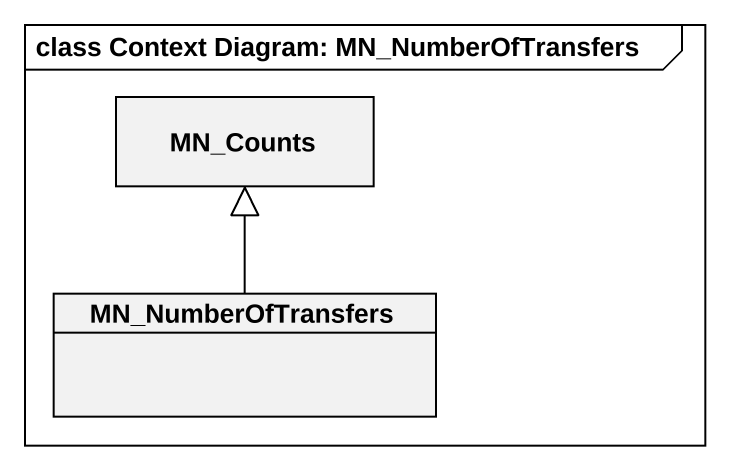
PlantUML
@startuml
mainframe class Context Diagram: MN_NumberOfTransfers
hide circle
hide empty members
class MN_Counts
class MN_NumberOfTransfers
MN_NumberOfTransfers -up-|> MN_Counts
@enduml
